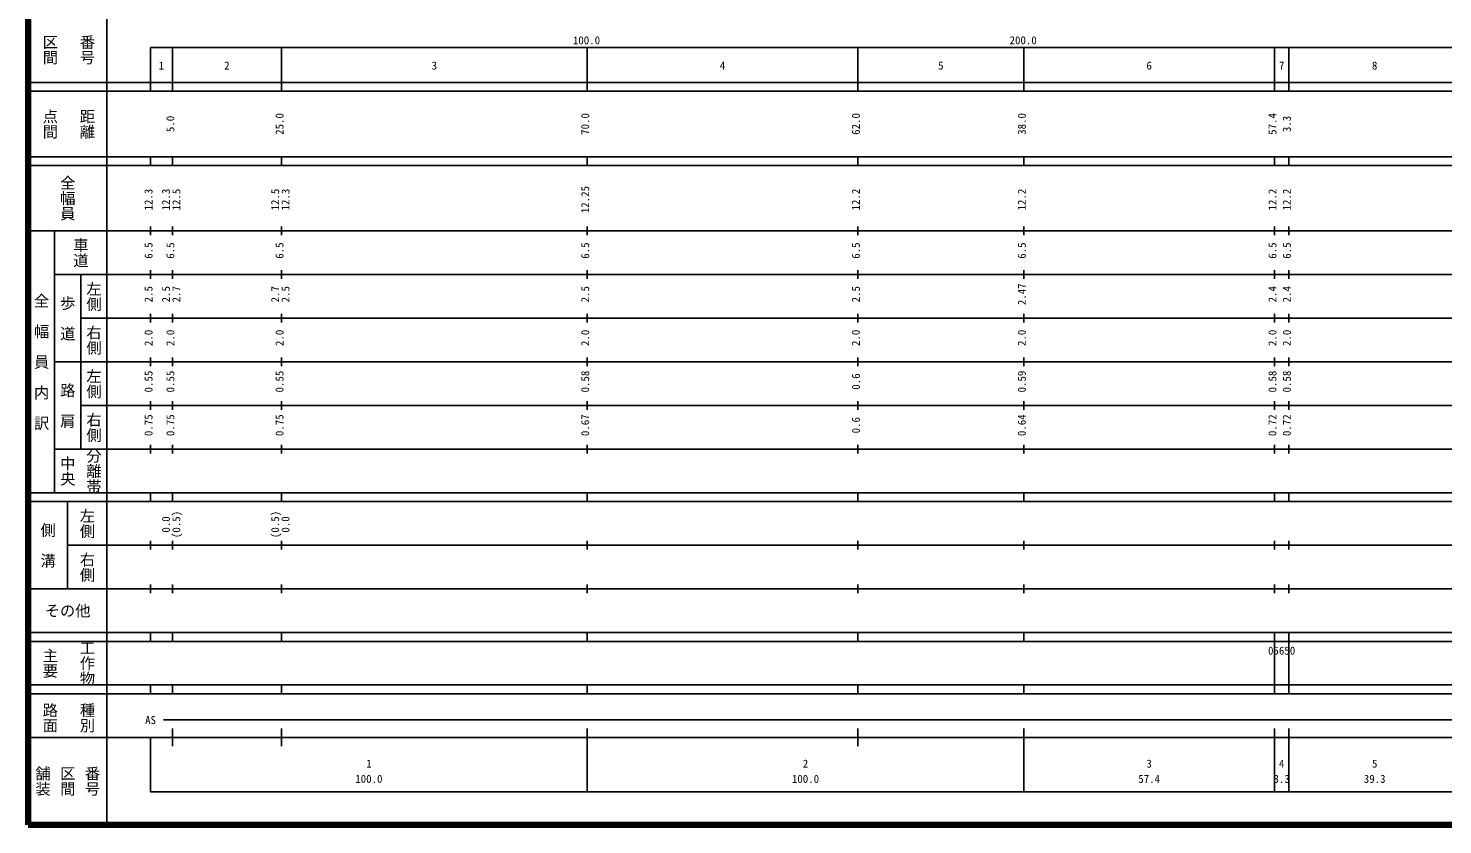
# Model space of a CAD drawing. Units: millimetres on the paper, enlarged 1000 times. Extents: x 40000 to 680000, y 20000 to 380000.
# Drawn here: x 40000 to 363934, y 20000 to 202409 of the extents above; entities that cross this region are included whole.
import ezdxf
from ezdxf.enums import TextEntityAlignment as Align

# ---------------------------------------------------------------- set-up
doc = ezdxf.new("R2010")
doc.units = ezdxf.units.MM
doc.header["$LTSCALE"] = 1000
doc.layers.add('M-TTL', color=2, linetype='Continuous', lineweight=140)
doc.layers.add('M-TTL-BAND', color=7, linetype='Continuous', lineweight=25)
doc.styles.add('@ＭＳ ゴシック', font='')
doc.styles.add('ＭＳ ゴシック', font='')
doc.styles.get('@ＭＳ ゴシック').set_extended_font_data('@MS Gothic')
doc.styles.get('ＭＳ ゴシック').set_extended_font_data('MS Gothic')

msp = doc.modelspace()

# ---------------------------------------------------------------- linework, layer by layer
at = {"layer": 'M-TTL'}
for p, q in [((40000, 380000), (40000, 20000)), ((40000, 20000), (680000, 20000))]:
    msp.add_line(p, q, dxfattribs=at)
at = {"layer": 'M-TTL-BAND'}
for p, q in [((58000, 370000), (58000, 20000)), ((68000, 198000), (579000, 198000)), ((68000, 198000), (68000, 188000)), ((73000, 188000), (73000, 198000)), ((98000, 188000), (98000, 198000)), ((168000, 188000), (168000, 198000)), ((230000, 188000), (230000, 198000)), ((268000, 188000), (268000, 198000)), ((325400, 188000), (325400, 198000)), ((328700, 188000), (328700, 198000)), ((40000, 190000), (579000, 190000)), ((40000, 188000), (579000, 188000)), ((40000, 173000), (579000, 173000)), ((68000, 171000), (68000, 173000)), ((73000, 171000), (73000, 173000)), ((98000, 171000), (98000, 173000)), ((168000, 171000), (168000, 173000)), ((230000, 171000), (230000, 173000)), ((268000, 171000), (268000, 173000)), ((325400, 171000), (325400, 173000)), ((328700, 171000), (328700, 173000)), ((40000, 171000), (579000, 171000)), ((40000, 156000), (579000, 156000)), ((46000, 96000), (46000, 156000)), ((68000, 155000), (68000, 157000)), ((73000, 155000), (73000, 157000)), ((98000, 155000), (98000, 157000)), ((168000, 155000), (168000, 157000)), ((230000, 155000), (230000, 157000)), ((268000, 155000), (268000, 157000)), ((325400, 155000), (325400, 157000)), ((328700, 155000), (328700, 157000)), ((46000, 146000), (579000, 146000)), ((52000, 146000), (52000, 106000)), ((68000, 145000), (68000, 147000)), ((73000, 145000), (73000, 147000)), ((98000, 145000), (98000, 147000)), ((168000, 145000), (168000, 147000)), ((230000, 145000), (230000, 147000)), ((268000, 145000), (268000, 147000)), ((325400, 145000), (325400, 147000)), ((328700, 145000), (328700, 147000)), ((68000, 135000), (68000, 137000)), ((73000, 135000), (73000, 137000)), ((98000, 135000), (98000, 137000)), ((168000, 135000), (168000, 137000)), ((230000, 135000), (230000, 137000)), ((268000, 135000), (268000, 137000)), ((325400, 135000), (325400, 137000)), ((328700, 135000), (328700, 137000)), ((52000, 136000), (579000, 136000)), ((68000, 125000), (68000, 127000)), ((73000, 125000), (73000, 127000)), ((98000, 125000), (98000, 127000)), ((168000, 125000), (168000, 127000)), ((230000, 125000), (230000, 127000)), ((268000, 125000), (268000, 127000)), ((325400, 125000), (325400, 127000)), ((328700, 125000), (328700, 127000)), ((46000, 126000), (579000, 126000)), ((68000, 115000), (68000, 117000)), ((73000, 115000), (73000, 117000)), ((98000, 115000), (98000, 117000)), ((168000, 115000), (168000, 117000)), ((230000, 115000), (230000, 117000)), ((268000, 115000), (268000, 117000)), ((325400, 115000), (325400, 117000)), ((328700, 115000), (328700, 117000)), ((52000, 116000), (579000, 116000)), ((68000, 105000), (68000, 107000)), ((73000, 105000), (73000, 107000)), ((98000, 105000), (98000, 107000)), ((168000, 105000), (168000, 107000)), ((230000, 105000), (230000, 107000)), ((268000, 105000), (268000, 107000)), ((325400, 105000), (325400, 107000)), ((328700, 105000), (328700, 107000)), ((46000, 106000), (579000, 106000)), ((40000, 96000), (579000, 96000)), ((40000, 94000), (579000, 94000)), ((49000, 94000), (49000, 74000)), ((68000, 94000), (68000, 96000)), ((73000, 94000), (73000, 96000)), ((98000, 94000), (98000, 96000)), ((168000, 94000), (168000, 96000)), ((230000, 94000), (230000, 96000)), ((268000, 94000), (268000, 96000)), ((325400, 94000), (325400, 96000)), ((328700, 94000), (328700, 96000)), ((68000, 83000), (68000, 85000)), ((73000, 83000), (73000, 85000)), ((98000, 83000), (98000, 85000)), ((168000, 83000), (168000, 85000)), ((230000, 83000), (230000, 85000)), ((268000, 83000), (268000, 85000)), ((325400, 83000), (325400, 85000)), ((328700, 83000), (328700, 85000)), ((49000, 84000), (579000, 84000)), ((68000, 73000), (68000, 75000)), ((73000, 73000), (73000, 75000)), ((98000, 73000), (98000, 75000)), ((168000, 73000), (168000, 75000)), ((230000, 73000), (230000, 75000)), ((268000, 73000), (268000, 75000)), ((325400, 73000), (325400, 75000)), ((328700, 73000), (328700, 75000)), ((40000, 74000), (579000, 74000)), ((40000, 64000), (579000, 64000)), ((40000, 62000), (579000, 62000)), ((68000, 62000), (68000, 64000)), ((73000, 62000), (73000, 64000)), ((98000, 62000), (98000, 64000)), ((168000, 62000), (168000, 64000)), ((230000, 62000), (230000, 64000)), ((268000, 62000), (268000, 64000)), ((325400, 62000), (325400, 64000)), ((325400, 52000), (325400, 62000)), ((328700, 62000), (328700, 64000)), ((328700, 52000), (328700, 62000)), ((40000, 52000), (579000, 52000)), ((68000, 50000), (68000, 52000)), ((73000, 50000), (73000, 52000)), ((98000, 50000), (98000, 52000)), ((168000, 50000), (168000, 52000)), ((230000, 50000), (230000, 52000)), ((268000, 50000), (268000, 52000)), ((325400, 50000), (325400, 52000)), ((328700, 50000), (328700, 52000)), ((40000, 50000), (579000, 50000)), ((71000, 44000), (555000, 44000)), ((40000, 40000), (579000, 40000)), ((68000, 40000), (68000, 27500)), ((73000, 38000), (73000, 42000)), ((98000, 38000), (98000, 42000)), ((168000, 27500), (168000, 42000)), ((230000, 38000), (230000, 42000)), ((268000, 27500), (268000, 42000)), ((325400, 27500), (325400, 42000)), ((328700, 27500), (328700, 42000)), ((68000, 27500), (579000, 27500))]:
    msp.add_line(p, q, dxfattribs=at)

# ---------------------------------------------------------------- texts
at = {"layer": 'M-TTL-BAND', "style": '@ＭＳ ゴシック'}
for s, p in [('区間', (45000, 197500)), ('番号', (53500, 197500)), ('点間', (45000, 180500)), ('距離', (53500, 180500)), ('全幅員', (49000, 163500)), ('車道', (52000, 151000)), ('左側', (55000, 141000)), ('全\u3000幅\u3000員\u3000内\u3000訳', (43000, 126000)), ('歩\u3000道', (49000, 136000)), ('右側', (55000, 131000)), ('左側', (55000, 121000)), ('路\u3000肩', (49000, 116000)), ('右側', (55000, 111000)), ('中央', (49000, 101000)), ('分離帯', (55000, 101000)), ('左側', (53500, 89000)), ('側\u3000溝', (44500, 84000)), ('右側', (53500, 79000)), ('工作物', (53500, 57000)), ('主要', (45000, 57000)), ('路面', (45000, 44500)), ('種別', (53500, 44500)), ('舗装', (43333, 30000)), ('区間', (49000, 30000)), ('番号', (54667, 30000))]:
    msp.add_text(s, height=2566, rotation=270, dxfattribs=at).set_placement(p, align=Align.MIDDLE_CENTER)
at = {"layer": 'M-TTL-BAND', "style": 'ＭＳ ゴシック'}
for s, p in [('100.0', (167844, 198195)), ('200.0', (267844, 198195)), ('1', (70500, 192405)), ('2', (85500, 192405)), ('3', (133000, 192405)), ('4', (199000, 192405)), ('5', (249000, 192405)), ('6', (296700, 192405)), ('7', (327050, 192405)), ('8', (348350, 192405)), ('AS', (68000, 42500)), ('1', (118000, 32523)), ('2', (218000, 32523)), ('3', (296700, 32523)), ('4', (327050, 32523)), ('5', (348350, 32523)), ('100.0', (118000, 29033)), ('100.0', (218000, 29033)), ('57.4', (296700, 29033)), ('3.3', (327050, 29033)), ('39.3', (348350, 29033))]:
    msp.add_text(s, height=1833, dxfattribs=at).set_placement(p, align=Align.BOTTOM_CENTER)
for s, p in [('5.0', (74000, 180500)), ('25.0', (99000, 180500)), ('70.0', (169000, 180500)), ('62.0', (231000, 180500)), ('38.0', (269000, 180500)), ('57.4', (326400, 180500)), ('3.3', (329700, 180500)), ('12.3', (69000, 163174)), ('12.3', (73000, 163174)), ('12.5', (75370, 163174)), ('12.5', (98000, 163174)), ('12.3', (100370, 163174)), ('12.25', (169000, 163174)), ('12.2', (231000, 163174)), ('12.2', (269000, 163174)), ('12.2', (326400, 163174)), ('12.2', (329700, 163174)), ('6.5', (69000, 151500)), ('6.5', (74000, 151500)), ('6.5', (99000, 151500)), ('6.5', (169000, 151500)), ('6.5', (231000, 151500)), ('6.5', (269000, 151500)), ('6.5', (326400, 151500)), ('6.5', (329700, 151500)), ('2.5', (69000, 141500)), ('2.5', (73000, 141500)), ('2.7', (75370, 141500)), ('2.7', (98000, 141500)), ('2.5', (100370, 141500)), ('2.5', (169000, 141500)), ('2.5', (231000, 141500)), ('2.47', (269000, 141500)), ('2.4', (326400, 141500)), ('2.4', (329700, 141500)), ('2.0', (69000, 131500)), ('2.0', (74000, 131500)), ('2.0', (99000, 131500)), ('2.0', (169000, 131500)), ('2.0', (231000, 131500)), ('2.0', (269000, 131500)), ('2.0', (326400, 131500)), ('2.0', (329700, 131500)), ('0.55', (69000, 121500)), ('0.55', (74000, 121500)), ('0.55', (99000, 121500)), ('0.58', (169000, 121500)), ('0.6', (231000, 121500)), ('0.59', (269000, 121500)), ('0.58', (326400, 121500)), ('0.58', (329700, 121500)), ('0.75', (69000, 111500)), ('0.75', (74000, 111500)), ('0.75', (99000, 111500)), ('0.67', (169000, 111500)), ('0.64', (269000, 111500)), ('0.72', (326400, 111500)), ('0.72', (329700, 111500)), ('0.6', (231000, 111500)), ('(0.5)', (75370, 88764)), ('(0.5)', (98000, 88764)), ('0.0', (73000, 88764)), ('0.0', (100370, 88764))]:
    msp.add_text(s, height=1833, rotation=90, dxfattribs=at).set_placement(p, align=Align.BOTTOM_CENTER)
msp.add_text('その他', height=2566, dxfattribs=at).set_placement((49000, 69000), align=Align.MIDDLE_CENTER)
msp.add_text('05650', height=1833, dxfattribs=at).set_placement((323925, 58405), align=Align.BOTTOM_LEFT)

doc.saveas('drawing.dxf')
